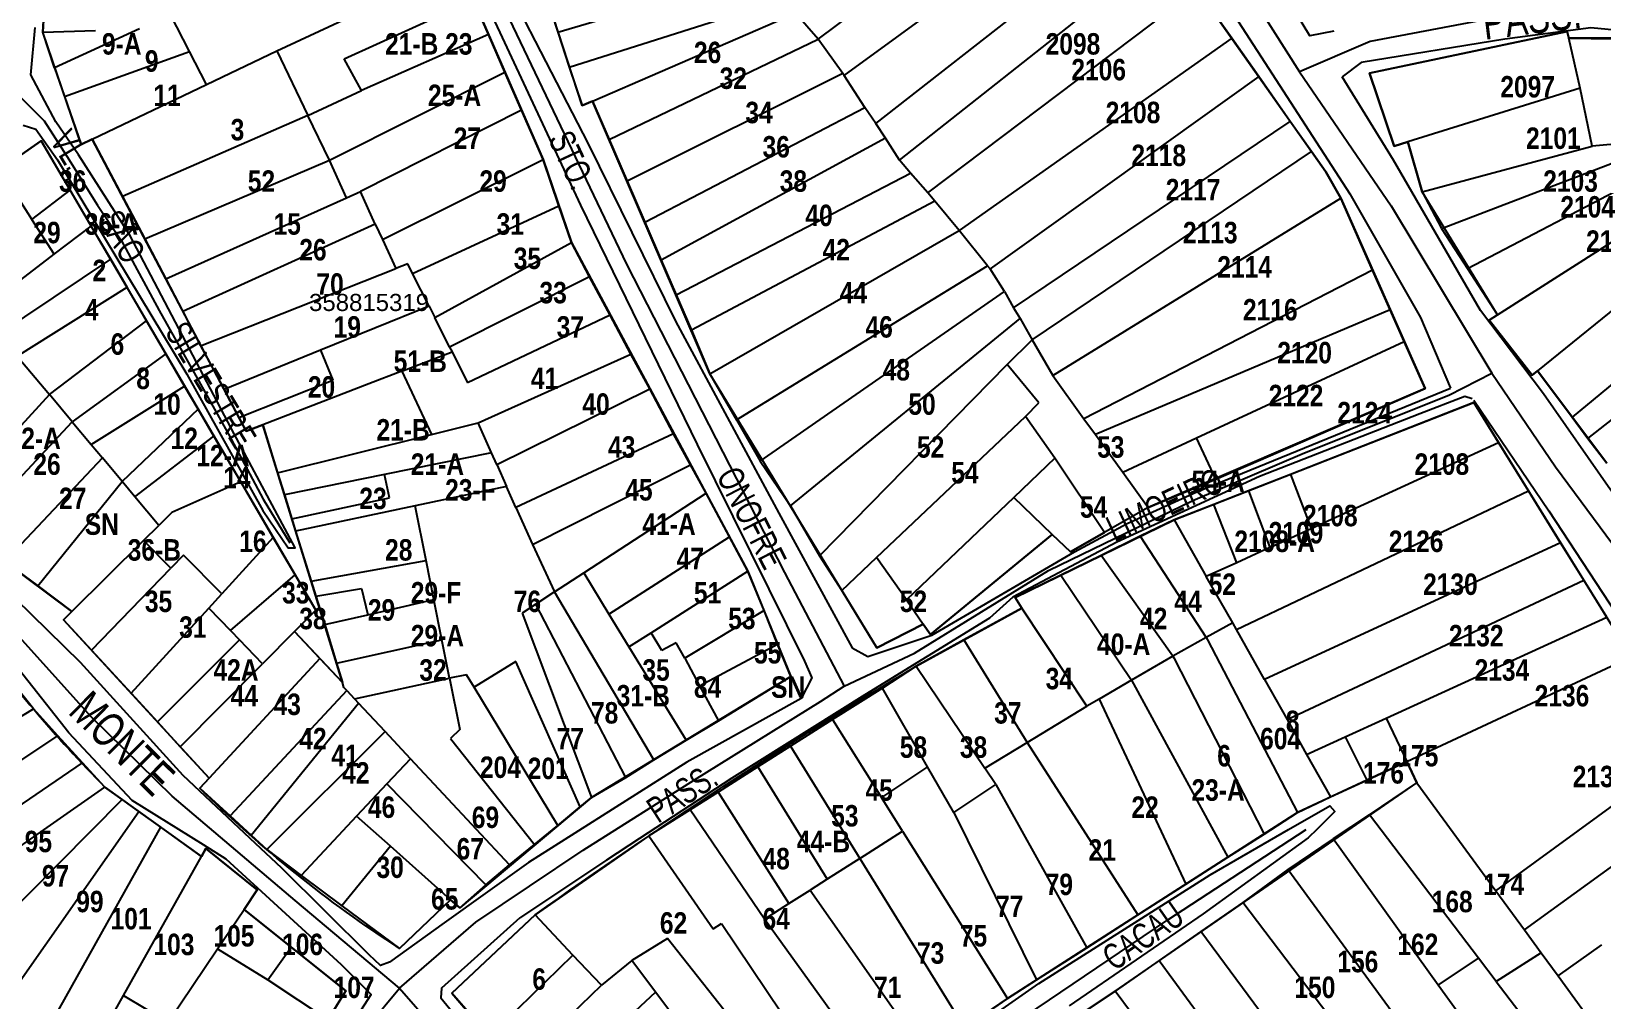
# Model space of a CAD drawing. Extents: x 199665 to 201826, y 4836581 to 4838476.
# Drawn here: x 201207.2 to 201390.2, y 4836936.8 to 4837049.7 of the extents above; entities that cross this region are included whole.
import ezdxf
from ezdxf.enums import TextEntityAlignment as Align

# ---------------------------------------------------------------- set-up
doc = ezdxf.new("R2010")
doc.units = 0
doc.header["$LTSCALE"] = 1.5
doc.header["$MEASUREMENT"] = 0
for name, color, linetype in [('CD-MALHA-LOTES', 40, 'CONTINUOUS'), ('CD_TXT_QUADRA', 7, 'CONTINUOUS'), ('RU-QUADRAS', 6, 'CONTINUOUS'), ('SV-EIXO-RUA-N-PAV', 6, 'CONTINUOUS'), ('SV-EIXO-RUA-PAV', 20, 'CONTINUOUS'), ('SV-RUA-NAO-PAV-S-GUIA-C-GUIA', 7, 'CONTINUOUS'), ('SV-RUA-PAVIM-S-GUIA-C-GUIA', 7, 'CONTINUOUS'), ('SV-TXT-RUA-N-PAV-S-GUIA-C-GUIA', 7, 'CONTINUOUS'), ('Th_NmrPort', 1, 'CONTINUOUS')]:
    doc.layers.add(name, color=color, linetype=linetype)
doc.styles.add('ARIAL', font='ARIAL.TTF')
doc.styles.add('MONOTXT', font='ARIAL.TTF', dxfattribs={"height": 0.2})
doc.styles.get("Standard").update_dxf_attribs({"font": 'swisscbo.ttf'})

msp = doc.modelspace()

# ---------------------------------------------------------------- linework, layer by layer
at = {"layer": 'CD-MALHA-LOTES', "linetype": 'Continuous'}
for p, q in [((201298.89, 4837048.76), (201330.56, 4837072.38)), ((201301.93, 4837044.52), (201333.81, 4837067.77)), ((201305.62, 4837038.9), (201336.89, 4837063.38)), ((201209.01, 4837057.99), (201208.54, 4837049.55)), ((201308.4, 4837034.64), (201339.7, 4837059.39)), ((201235.82, 4837047.4), (201257.02, 4837057.27)), ((201268.55, 4837049.56), (201292.18, 4837056.6)), ((201311.68, 4837030.82), (201343.1, 4837054.55)), ((201347.12, 4837048.85), (201343.1, 4837054.55)), ((201243.65, 4837046.44), (201258.72, 4837053.34)), ((201260.49, 4837049.28), (201258.72, 4837053.34)), ((201267.2, 4837053.76), (201268.55, 4837049.56)), ((201269.89, 4837045.48), (201294.8, 4837053.43)), ((201225.62, 4837047.32), (201223.39, 4837051.62)), ((201272.6, 4837041.53), (201296.25, 4837051.77)), ((201298.89, 4837048.76), (201296.25, 4837051.77)), ((201208.54, 4837049.55), (201214.67, 4837049.77)), ((201209.87, 4837045.41), (201208.54, 4837049.55)), ((201219.8, 4837049.96), (201209.87, 4837045.41)), ((201260.49, 4837049.28), (201245.66, 4837042.75)), ((201262.39, 4837044.91), (201260.49, 4837049.28)), ((201268.55, 4837049.56), (201269.89, 4837045.48)), ((201274.53, 4837037.05), (201298.89, 4837048.76)), ((201301.78, 4837044.73), (201298.89, 4837048.76)), ((201347.12, 4837048.85), (201315.33, 4837026.44)), ((201350.26, 4837044.39), (201347.12, 4837048.85)), ((201386.23, 4837049.63), (201363.16, 4837044.8)), ((201386.4, 4837048.87), (201386.23, 4837049.63)), ((201393.11, 4837048.9), (201386.4, 4837048.87)), ((201387.73, 4837043.04), (201386.4, 4837048.87)), ((201211.04, 4837042.08), (201225.62, 4837047.32)), ((201227.62, 4837043.47), (201225.62, 4837047.32)), ((201227.62, 4837043.47), (201235.82, 4837047.4)), ((201235.82, 4837047.4), (201239.4, 4837039.84)), ((201209.87, 4837045.41), (201211.04, 4837042.08)), ((201241.94, 4837034.62), (201262.39, 4837044.91)), ((201245.66, 4837042.75), (201243.65, 4837046.44)), ((201264.33, 4837040.47), (201262.39, 4837044.91)), ((201269.89, 4837045.48), (201271.39, 4837041.01)), ((201214.29, 4837037.08), (201227.62, 4837043.47)), ((201301.78, 4837044.73), (201276.63, 4837032.18)), ((201301.93, 4837044.52), (201301.78, 4837044.73)), ((201304.35, 4837040.78), (201301.93, 4837044.52)), ((201350.26, 4837044.39), (201318.95, 4837021.95)), ((201353.94, 4837039.14), (201350.26, 4837044.39)), ((201363.16, 4837044.8), (201366.05, 4837036.29)), ((201211.04, 4837042.08), (201213, 4837036.46)), ((201239.4, 4837039.84), (201245.66, 4837042.75)), ((201271.39, 4837041.01), (201272.6, 4837041.53)), ((201272.6, 4837041.53), (201274.53, 4837037.05)), ((201387.73, 4837043.04), (201367.63, 4837036.79)), ((201389.13, 4837036.26), (201387.73, 4837043.04)), ((201239.4, 4837039.84), (201217.8, 4837030.42)), ((201241.94, 4837034.62), (201239.4, 4837039.84)), ((201264.33, 4837040.47), (201245.54, 4837030.97)), ((201266.83, 4837034.73), (201264.33, 4837040.47)), ((201278.69, 4837027.41), (201304.35, 4837040.78)), ((201305.62, 4837038.9), (201304.35, 4837040.78)), ((201306.77, 4837037.2), (201305.62, 4837038.9)), ((201321.67, 4837017.43), (201353.94, 4837039.14)), ((201356.4, 4837035.66), (201353.94, 4837039.14)), ((201208.34, 4837036.89), (201203.53, 4837033.56)), ((201211.71, 4837031.14), (201208.34, 4837036.89)), ((201213, 4837036.46), (201214.29, 4837037.08)), ((201214.29, 4837037.08), (201217.8, 4837030.42)), ((201274.53, 4837037.05), (201276.63, 4837032.18)), ((201306.77, 4837037.2), (201280.62, 4837022.97)), ((201308.4, 4837034.64), (201306.77, 4837037.2)), ((201366.05, 4837036.29), (201367.63, 4837036.79)), ((201367.63, 4837036.79), (201369.32, 4837030.95)), ((201369.32, 4837030.95), (201389.13, 4837036.26)), ((201393, 4837036.64), (201389.13, 4837036.26)), ((201220.41, 4837025.46), (201241.94, 4837034.62)), ((201243.93, 4837030.25), (201241.94, 4837034.62)), ((201248.11, 4837025.37), (201266.83, 4837034.73)), ((201268.69, 4837029.3), (201266.83, 4837034.73)), ((201309.66, 4837033.13), (201308.4, 4837034.64)), ((201323.85, 4837013.68), (201356.4, 4837035.66)), ((201358.08, 4837033.29), (201356.4, 4837035.66)), ((201371.58, 4837026.67), (201394.1, 4837035.29)), ((201203.53, 4837033.56), (201207.25, 4837027.74)), ((201276.63, 4837032.18), (201278.69, 4837027.41)), ((201282.34, 4837018.93), (201309.66, 4837033.13)), ((201311.68, 4837030.82), (201309.66, 4837033.13)), ((201359.84, 4837030.21), (201358.08, 4837033.29)), ((201374.59, 4837022), (201395.87, 4837033.12)), ((201207.25, 4837027.74), (201211.71, 4837031.14)), ((201214.16, 4837026.95), (201211.71, 4837031.14)), ((201217.8, 4837030.42), (201220.41, 4837025.46)), ((201222.85, 4837020.82), (201243.93, 4837030.25)), ((201243.93, 4837030.25), (201245.54, 4837030.97)), ((201247.28, 4837027.17), (201245.54, 4837030.97)), ((201312.52, 4837029.84), (201311.68, 4837030.82)), ((201369.32, 4837030.95), (201371.58, 4837026.67)), ((201251.63, 4837021.43), (201268.69, 4837029.3)), ((201270.16, 4837025.03), (201268.69, 4837029.3)), ((201312.52, 4837029.84), (201284.15, 4837014.81)), ((201315.33, 4837026.44), (201312.52, 4837029.84)), ((201326.26, 4837009.53), (201359.84, 4837030.21)), ((201363.52, 4837021.82), (201359.84, 4837030.21)), ((201378.09, 4837016.6), (201398.63, 4837029.73)), ((201209.86, 4837023.67), (201207.25, 4837027.74)), ((201209.86, 4837023.67), (201214.16, 4837026.95)), ((201216.44, 4837023.08), (201214.16, 4837026.95)), ((201247.28, 4837027.17), (201224.83, 4837016.98)), ((201247.28, 4837027.17), (201248.11, 4837025.37)), ((201278.69, 4837027.41), (201280.62, 4837022.97)), ((201371.58, 4837026.67), (201374.59, 4837022)), ((201220.41, 4837025.46), (201222.85, 4837020.82)), ((201248.11, 4837025.37), (201249.66, 4837022)), ((201254.22, 4837016.29), (201270.16, 4837025.03)), ((201272.25, 4837021.04), (201270.16, 4837025.03)), ((201286.28, 4837009.74), (201315.33, 4837026.44)), ((201318.64, 4837022.33), (201315.33, 4837026.44)), ((201401.96, 4837025.65), (201382.75, 4837010.06)), ((201203.09, 4837014.14), (201216.44, 4837023.08)), ((201204.94, 4837019.92), (201209.86, 4837023.67)), ((201218.34, 4837019.82), (201216.44, 4837023.08)), ((201280.62, 4837022.97), (201282.34, 4837018.93)), ((201226.91, 4837013), (201249.66, 4837022)), ((201251.09, 4837022.57), (201249.66, 4837022)), ((201251.63, 4837021.43), (201251.09, 4837022.57)), ((201253.55, 4837017.61), (201251.63, 4837021.43)), ((201289.39, 4837004.36), (201318.64, 4837022.33)), ((201318.95, 4837021.95), (201318.64, 4837022.33)), ((201320.63, 4837019.32), (201318.95, 4837021.95)), ((201363.52, 4837021.82), (201329.89, 4837004.49)), ((201365.57, 4837017.18), (201363.52, 4837021.82)), ((201374.59, 4837022), (201378.09, 4837016.6)), ((201205.54, 4837011.8), (201218.34, 4837019.82)), ((201220.62, 4837015.9), (201218.34, 4837019.82)), ((201222.85, 4837020.82), (201224.83, 4837016.98)), ((201272.25, 4837021.04), (201255.95, 4837012.84)), ((201274.67, 4837016.55), (201272.25, 4837021.04)), ((201292.16, 4836999.56), (201320.63, 4837019.32)), ((201320.63, 4837019.32), (201321.67, 4837017.43)), ((201253.55, 4837017.61), (201240.89, 4837012.47)), ((201253.55, 4837017.61), (201254.22, 4837016.29)), ((201282.34, 4837018.93), (201284.15, 4837014.81)), ((201321.67, 4837017.43), (201322.44, 4837016.17)), ((201209.29, 4837007.31), (201220.62, 4837015.9)), ((201222.86, 4837012.06), (201220.62, 4837015.9)), ((201224.83, 4837016.98), (201226.91, 4837013)), ((201255.95, 4837012.84), (201254.22, 4837016.29)), ((201274.67, 4837016.55), (201258.04, 4837008.68)), ((201277.06, 4837012.01), (201274.67, 4837016.55)), ((201295.68, 4836994.32), (201322.44, 4837016.17)), ((201322.44, 4837016.17), (201323.85, 4837013.68)), ((201365.57, 4837017.18), (201331.22, 4837002.65)), ((201367.23, 4837013.48), (201365.57, 4837017.18)), ((201378.09, 4837016.6), (201377.12, 4837015.98)), ((201377.12, 4837015.98), (201382.13, 4837009.56)), ((201400.25, 4837015.84), (201386.79, 4837004.67)), ((201284.15, 4837014.81), (201286.28, 4837009.74)), ((201222.86, 4837012.06), (201211.95, 4837004.13)), ((201225.06, 4837008.29), (201222.86, 4837012.06)), ((201226.91, 4837013), (201229.65, 4837007.91)), ((201240.89, 4837012.47), (201229.65, 4837007.91)), ((201240.89, 4837012.47), (201242.35, 4837008.97)), ((201250.39, 4837010.05), (201256.23, 4837012.3)), ((201255.95, 4837012.84), (201256.23, 4837012.3)), ((201256.23, 4837012.3), (201258.04, 4837008.68)), ((201259.26, 4837004.02), (201277.06, 4837012.01)), ((201279.27, 4837007.98), (201277.06, 4837012.01)), ((201320.92, 4837010.82), (201323.85, 4837013.68)), ((201323.85, 4837013.68), (201326.26, 4837009.53)), ((201343.02, 4837002.28), (201367.23, 4837013.48)), ((201369.66, 4837008.02), (201367.23, 4837013.48)), ((201388.64, 4837002.19), (201402.62, 4837013.22)), ((201205.54, 4837011.8), (201209.29, 4837007.31)), ((201299.05, 4836988.49), (201320.92, 4837010.82)), ((201324.61, 4837006.35), (201320.92, 4837010.82)), ((201214.17, 4837001.48), (201225.06, 4837008.29)), ((201226.64, 4837005.59), (201225.06, 4837008.29)), ((201231.37, 4837004.63), (201242.35, 4837008.97)), ((201246.52, 4837008.56), (201234.16, 4837003.78)), ((201250.39, 4837010.05), (201246.52, 4837008.56)), ((201250.39, 4837010.05), (201253.82, 4837002.66)), ((201286.28, 4837009.74), (201289.39, 4837004.36)), ((201326.26, 4837009.53), (201329.89, 4837004.49)), ((201382.13, 4837009.56), (201382.75, 4837010.06)), ((201382.75, 4837010.06), (201386.79, 4837004.67)), ((201209.29, 4837007.31), (201196.93, 4836993.79)), ((201211.95, 4837004.13), (201209.29, 4837007.31)), ((201229.65, 4837007.91), (201231.37, 4837004.63)), ((201261.44, 4836999.14), (201279.27, 4837007.98)), ((201282.05, 4837002.72), (201279.27, 4837007.98)), ((201345.27, 4836997.46), (201369.66, 4837008.02)), ((201226.64, 4837005.59), (201217.78, 4836997.16)), ((201228.47, 4837002.46), (201226.64, 4837005.59)), ((201231.37, 4837004.63), (201232.21, 4837003.03)), ((201305.7, 4836988.3), (201323.07, 4837004.77)), ((201323.07, 4837004.77), (201324.61, 4837006.35)), ((201326.5, 4836999.9), (201323.07, 4837004.77)), ((201375.33, 4837006.39), (201353.95, 4836997.99)), ((201378.21, 4837001.72), (201375.33, 4837006.39)), ((201386.79, 4837004.67), (201388.64, 4837002.19)), ((201199.65, 4836990.93), (201211.95, 4837004.13)), ((201211.95, 4837004.13), (201214.17, 4837001.48)), ((201232.21, 4837003.03), (201234.16, 4837003.78)), ((201234.16, 4837003.78), (201235.89, 4836998.18)), ((201253.82, 4837002.66), (201259.26, 4837004.02)), ((201260.82, 4837000.52), (201259.26, 4837004.02)), ((201289.39, 4837004.36), (201292.16, 4836999.56)), ((201329.89, 4837004.49), (201331.22, 4837002.65)), ((201214.17, 4837001.48), (201215.47, 4836999.95)), ((201219.27, 4836995.38), (201228.47, 4837002.46)), ((201231.6, 4836997.12), (201228.47, 4837002.46)), ((201235.89, 4836998.18), (201253.82, 4837002.66)), ((201282.05, 4837002.72), (201263.66, 4836994.15)), ((201284.01, 4836999.13), (201282.05, 4837002.72)), ((201331.22, 4837002.65), (201334.4, 4836998.26)), ((201334.4, 4836998.26), (201343.02, 4837002.28)), ((201345.27, 4836997.46), (201343.02, 4837002.28)), ((201356.39, 4836991.69), (201378.21, 4837001.72)), ((201381.7, 4836996.08), (201378.21, 4837001.72)), ((201388.64, 4837002.19), (201390.84, 4836999.32)), ((201215.47, 4836999.95), (201204.09, 4836987.84)), ((201217.78, 4836997.16), (201215.47, 4836999.95)), ((201260.82, 4837000.52), (201248.36, 4836997.99)), ((201261.44, 4836999.14), (201260.82, 4837000.52)), ((201261.44, 4836999.14), (201262.57, 4836996.6)), ((201265.59, 4836989.84), (201284.01, 4836999.13)), ((201285.83, 4836995.8), (201284.01, 4836999.13)), ((201292.16, 4836999.56), (201295.68, 4836994.32)), ((201326.5, 4836999.9), (201321.7, 4836995.31)), ((201332.29, 4836991.21), (201326.5, 4836999.9)), ((201235.89, 4836998.18), (201236.68, 4836995.62)), ((201248.36, 4836997.99), (201236.68, 4836995.62)), ((201248.92, 4836995.28), (201248.36, 4836997.99)), ((201334.4, 4836998.26), (201337.38, 4836994.15)), ((201337.38, 4836994.15), (201345.27, 4836997.46)), ((201353.95, 4836997.99), (201349.05, 4836996.07)), ((201353.95, 4836997.99), (201356.39, 4836991.69)), ((201207.95, 4836985), (201217.78, 4836997.16)), ((201219.27, 4836995.38), (201217.78, 4836997.16)), ((201231.6, 4836997.12), (201223.57, 4836993.55)), ((201235.39, 4836990.63), (201231.6, 4836997.12)), ((201236.68, 4836995.62), (201237.55, 4836992.82)), ((201262.57, 4836996.6), (201251.92, 4836994.35)), ((201263.66, 4836994.15), (201262.57, 4836996.6)), ((201271.58, 4836986.51), (201285.83, 4836995.8)), ((201288.58, 4836990.72), (201285.83, 4836995.8)), ((201349.05, 4836996.07), (201345.02, 4836994.48)), ((201347.68, 4836979.9), (201381.7, 4836996.08)), ((201349.05, 4836996.07), (201351.54, 4836989.46)), ((201385.43, 4836990.04), (201381.7, 4836996.08)), ((201222.06, 4836992.05), (201219.27, 4836995.38)), ((201237.55, 4836992.82), (201248.92, 4836995.28)), ((201251.92, 4836994.35), (201237.99, 4836991.4)), ((201253.2, 4836987.97), (201251.92, 4836994.35)), ((201263.66, 4836994.15), (201265.59, 4836989.84)), ((201295.68, 4836994.32), (201299.05, 4836988.49)), ((201321.7, 4836995.31), (201309.21, 4836983.36)), ((201326.2, 4836991.01), (201321.7, 4836995.31)), ((201345.02, 4836994.48), (201340.39, 4836992.7)), ((201347.7, 4836987.69), (201345.02, 4836994.48)), ((201220.28, 4836990.29), (201222.06, 4836992.05)), ((201223.57, 4836993.55), (201222.06, 4836992.05)), ((201237.55, 4836992.82), (201237.99, 4836991.4)), ((201340.39, 4836992.7), (201336.42, 4836990.8)), ((201340.39, 4836992.7), (201344.15, 4836986.09)), ((201211.92, 4836982.01), (201220.28, 4836990.29)), ((201223.46, 4836987.08), (201220.28, 4836990.29)), ((201235.39, 4836990.63), (201229.39, 4836984.06)), ((201237.93, 4836986.29), (201235.39, 4836990.63)), ((201237.99, 4836991.4), (201239.81, 4836985.54)), ((201274.51, 4836981.72), (201288.58, 4836990.72)), ((201290.72, 4836986.72), (201288.58, 4836990.72)), ((201311.98, 4836979.35), (201326.2, 4836991.01)), ((201326.2, 4836991.01), (201328.33, 4836988.97)), ((201328.33, 4836988.97), (201332.29, 4836991.21)), ((201336.42, 4836990.8), (201331.89, 4836988.54)), ((201336.42, 4836990.8), (201344.14, 4836978.98)), ((201385.43, 4836990.04), (201350.94, 4836974.1)), ((201351.54, 4836989.46), (201356.39, 4836991.69)), ((201388.14, 4836985.66), (201385.43, 4836990.04)), ((201224.94, 4836988.6), (201223.46, 4836987.08)), ((201229.39, 4836984.06), (201224.94, 4836988.6)), ((201265.59, 4836989.84), (201268.16, 4836984.29)), ((201299.05, 4836988.49), (201301.67, 4836984.45)), ((201301.67, 4836984.45), (201305.7, 4836988.3)), ((201309.21, 4836983.36), (201305.7, 4836988.3)), ((201331.89, 4836988.54), (201327.18, 4836986.24)), ((201340.25, 4836976.81), (201331.89, 4836988.54)), ((201351.54, 4836989.46), (201347.7, 4836987.69)), ((201204.09, 4836987.84), (201207.95, 4836985)), ((201214.21, 4836977.5), (201223.46, 4836987.08)), ((201239.81, 4836985.54), (201253.2, 4836987.97)), ((201254.12, 4836983.4), (201253.2, 4836987.97)), ((201268.16, 4836984.29), (201271.58, 4836986.51)), ((201271.58, 4836986.51), (201274.51, 4836981.72)), ((201279.44, 4836979.54), (201290.72, 4836986.72)), ((201292.61, 4836982.15), (201290.72, 4836986.72)), ((201347.7, 4836987.69), (201344.15, 4836986.09)), ((201207.95, 4836985), (201211.92, 4836982.01)), ((201230.39, 4836979.81), (201237.93, 4836986.29)), ((201240.34, 4836982.16), (201237.93, 4836986.29)), ((201239.81, 4836985.54), (201240.34, 4836983.79)), ((201240.34, 4836983.79), (201245.67, 4836984.68)), ((201245.67, 4836984.68), (201246.4, 4836981.63)), ((201327.18, 4836986.24), (201321.85, 4836983.65)), ((201327.18, 4836986.24), (201335.41, 4836974.01)), ((201347.23, 4836980.7), (201344.15, 4836986.09)), ((201353.56, 4836969.41), (201388.14, 4836985.66)), ((201390.82, 4836981.34), (201388.14, 4836985.66)), ((201227.88, 4836982.41), (201229.39, 4836984.06)), ((201240.34, 4836983.79), (201241.38, 4836980.48)), ((201246.4, 4836981.63), (201254.12, 4836983.4)), ((201255.05, 4836978.73), (201254.12, 4836983.4)), ((201265.98, 4836982.87), (201264.4, 4836981.84)), ((201268.16, 4836984.29), (201265.98, 4836982.87)), ((201276.5, 4836962.67), (201265.98, 4836982.87)), ((201279.73, 4836964.71), (201268.16, 4836984.29)), ((201301.67, 4836984.45), (201305.76, 4836977.77)), ((201309.21, 4836983.36), (201311.13, 4836980.54)), ((201321.85, 4836983.65), (201322.64, 4836982.4)), ((201211.92, 4836982.01), (201210.95, 4836981.05)), ((201210.95, 4836981.05), (201214.21, 4836977.5)), ((201218.82, 4836972.48), (201227.88, 4836982.41)), ((201227.88, 4836982.41), (201230.39, 4836979.81)), ((201237.88, 4836979.68), (201240.34, 4836982.16)), ((201241.38, 4836980.48), (201246.4, 4836981.63)), ((201264.4, 4836981.84), (201272.48, 4836960.31)), ((201274.51, 4836981.72), (201276.85, 4836977.89)), ((201292.61, 4836982.15), (201283.36, 4836976.56)), ((201294.15, 4836978.19), (201292.61, 4836982.15)), ((201322.64, 4836982.4), (201315.88, 4836978.71)), ((201330.22, 4836970.96), (201322.64, 4836982.4)), ((201365.13, 4836969.58), (201390.82, 4836981.34)), ((201230.39, 4836979.81), (201231.44, 4836978.72)), ((201237.88, 4836979.68), (201234.14, 4836975.92)), ((201240.82, 4836976.55), (201237.88, 4836979.68)), ((201241.38, 4836980.48), (201242.74, 4836976.01)), ((201276.85, 4836977.89), (201279.44, 4836979.54)), ((201280.68, 4836977.47), (201279.44, 4836979.54)), ((201305.76, 4836977.77), (201311.13, 4836980.54)), ((201311.13, 4836980.54), (201311.98, 4836979.35)), ((201347.23, 4836980.7), (201344.14, 4836978.98)), ((201347.68, 4836979.9), (201347.23, 4836980.7)), ((201350.94, 4836974.1), (201347.68, 4836979.9)), ((201214.21, 4836977.5), (201218.82, 4836972.48)), ((201231.44, 4836978.72), (201221.88, 4836969.15)), ((201234.14, 4836975.92), (201231.44, 4836978.72)), ((201242.74, 4836976.01), (201255.05, 4836978.73)), ((201255.95, 4836974.23), (201255.05, 4836978.73)), ((201276.85, 4836977.89), (201283.51, 4836967.02)), ((201282.37, 4836978.38), (201280.68, 4836977.47)), ((201283.36, 4836976.56), (201282.37, 4836978.38)), ((201285.09, 4836973.36), (201294.15, 4836978.19)), ((201295.72, 4836974.43), (201294.15, 4836978.19)), ((201315.88, 4836978.71), (201310.34, 4836975.65)), ((201315.88, 4836978.71), (201323.28, 4836966.74)), ((201344.14, 4836978.98), (201340.25, 4836976.81)), ((201344.14, 4836978.98), (201344.3, 4836978.71)), ((201344.3, 4836978.71), (201354.77, 4836958.56)), ((201224.54, 4836966.25), (201234.14, 4836975.92)), ((201240.82, 4836976.55), (201227.9, 4836962.59)), ((201243.44, 4836973.75), (201240.82, 4836976.55)), ((201242.74, 4836976.01), (201243.44, 4836973.75)), ((201263.67, 4836976.2), (201258.81, 4836973.2)), ((201271.17, 4836959.23), (201263.67, 4836976.2)), ((201283.36, 4836976.56), (201285.09, 4836973.36)), ((201310.34, 4836975.65), (201306.39, 4836973.08)), ((201310.34, 4836975.65), (201318.35, 4836963.75)), ((201340.25, 4836976.81), (201335.41, 4836974.01)), ((201340.25, 4836976.81), (201340.36, 4836976.63)), ((201340.36, 4836976.63), (201350.89, 4836956.07)), ((201367.52, 4836964.52), (201393.66, 4836976.74)), ((201207.43, 4836970.65), (201204.82, 4836973.94)), ((201243.62, 4836973.16), (201243.44, 4836973.75)), ((201244.85, 4836971.84), (201255.95, 4836974.23)), ((201257.93, 4836974.65), (201255.95, 4836974.23)), ((201255.95, 4836974.23), (201257.15, 4836968.25)), ((201258.81, 4836973.2), (201257.93, 4836974.65)), ((201287.29, 4836969.28), (201295.72, 4836974.43)), ((201335.41, 4836974.01), (201331.67, 4836971.8)), ((201335.41, 4836974.01), (201346.66, 4836953.36)), ((201350.94, 4836974.1), (201353.56, 4836969.41)), ((201218.82, 4836972.48), (201221.88, 4836969.15)), ((201243.97, 4836972.79), (201230.36, 4836958.18)), ((201243.97, 4836972.79), (201243.62, 4836973.16)), ((201243.97, 4836972.79), (201244.85, 4836971.84)), ((201244.85, 4836971.84), (201245.33, 4836971.33)), ((201268.56, 4836957.08), (201258.81, 4836973.2)), ((201285.09, 4836973.36), (201287.29, 4836969.28)), ((201306.39, 4836973.08), (201300.57, 4836969.42)), ((201311.64, 4836963.92), (201306.39, 4836973.08)), ((201331.67, 4836971.8), (201330.22, 4836970.96)), ((201331.67, 4836971.8), (201341.75, 4836950.21)), ((201183.73, 4836956.35), (201207.43, 4836970.65)), ((201210.26, 4836967.53), (201207.43, 4836970.65)), ((201232.81, 4836955.93), (201245.33, 4836971.33)), ((201248.42, 4836968.02), (201245.33, 4836971.33)), ((201323.28, 4836966.74), (201330.22, 4836970.96)), ((201221.88, 4836969.15), (201224.54, 4836966.25)), ((201248.42, 4836968.02), (201234.63, 4836954.26)), ((201251.38, 4836964.85), (201248.42, 4836968.02)), ((201257.15, 4836968.25), (201256.05, 4836967.2)), ((201283.51, 4836967.02), (201287.29, 4836969.28)), ((201300.57, 4836969.42), (201295.68, 4836966.32)), ((201300.57, 4836969.42), (201306.28, 4836960.33)), ((201353.56, 4836969.41), (201355.84, 4836965.35)), ((201360.35, 4836967.39), (201365.13, 4836969.58)), ((201365.13, 4836969.58), (201367.52, 4836964.52)), ((201188.04, 4836952.72), (201210.26, 4836967.53)), ((201213.15, 4836964.38), (201210.26, 4836967.53)), ((201224.54, 4836966.25), (201227.9, 4836962.59)), ((201256.05, 4836967.2), (201265.85, 4836954.85)), ((201279.73, 4836964.71), (201283.51, 4836967.02)), ((201295.68, 4836966.32), (201291.89, 4836963.89)), ((201295.68, 4836966.32), (201303.76, 4836953.22)), ((201318.35, 4836963.75), (201323.28, 4836966.74)), ((201323.28, 4836966.74), (201336.17, 4836946.63)), ((201355.84, 4836965.35), (201360.35, 4836967.39)), ((201360.35, 4836967.39), (201362.85, 4836962.34)), ((201191.65, 4836949.69), (201213.15, 4836964.38)), ((201215.75, 4836961.55), (201213.15, 4836964.38)), ((201251.38, 4836964.85), (201248.63, 4836961.91)), ((201262.94, 4836952.46), (201251.38, 4836964.85)), ((201276.5, 4836962.67), (201279.73, 4836964.71)), ((201355.84, 4836965.35), (201358.62, 4836960.39)), ((201362.85, 4836962.34), (201367.52, 4836964.52)), ((201367.52, 4836964.52), (201368.69, 4836962.03)), ((201377.91, 4836949.43), (201400.38, 4836965.87)), ((201227.9, 4836962.59), (201226.82, 4836961.42)), ((201272.48, 4836960.31), (201276.5, 4836962.67)), ((201291.89, 4836963.89), (201287.26, 4836960.96)), ((201291.89, 4836963.89), (201299.96, 4836950.8)), ((201311.64, 4836963.92), (201306.28, 4836960.33)), ((201314.7, 4836958.58), (201311.64, 4836963.92)), ((201319.62, 4836961.85), (201318.35, 4836963.75)), ((201194.9, 4836946.96), (201215.75, 4836961.55)), ((201217.76, 4836960.1), (201215.75, 4836961.55)), ((201226.82, 4836961.42), (201230.36, 4836958.18)), ((201248.63, 4836961.91), (201245.1, 4836958.14)), ((201260.16, 4836950.13), (201248.63, 4836961.91)), ((201287.26, 4836960.96), (201284, 4836958.9)), ((201287.26, 4836960.96), (201295.48, 4836947.95)), ((201314.7, 4836958.58), (201319.62, 4836961.85)), ((201319.62, 4836961.85), (201330.22, 4836942.81)), ((201358.62, 4836960.39), (201362.85, 4836962.34)), ((201363.17, 4836958.32), (201368.69, 4836962.03)), ((201368.69, 4836962.03), (201377.91, 4836949.43)), ((201217.76, 4836960.1), (201200.3, 4836942.43)), ((201219.71, 4836958.69), (201217.76, 4836960.1)), ((201268.56, 4836957.08), (201271.17, 4836959.23)), ((201271.17, 4836959.23), (201272.48, 4836960.31)), ((201284, 4836958.9), (201279.18, 4836955.85)), ((201292.64, 4836946.14), (201284, 4836958.9)), ((201308.75, 4836956.39), (201306.28, 4836960.33)), ((201354.77, 4836958.56), (201358.62, 4836960.39)), ((201205.34, 4836938.19), (201219.71, 4836958.69)), ((201222.27, 4836956.85), (201219.71, 4836958.69)), ((201230.36, 4836958.18), (201232.81, 4836955.93)), ((201245.1, 4836958.14), (201238.63, 4836951.22)), ((201249.05, 4836954.64), (201245.1, 4836958.14)), ((201265.85, 4836954.85), (201268.56, 4836957.08)), ((201314.7, 4836958.58), (201324.36, 4836939.05)), ((201350.89, 4836956.07), (201354.77, 4836958.56)), ((201363.17, 4836958.32), (201358.93, 4836955.49)), ((201375.86, 4836941.6), (201363.17, 4836958.32)), ((201381.22, 4836944.91), (201398.6, 4836957.48)), ((201209.76, 4836934.48), (201222.27, 4836956.85)), ((201227.01, 4836953.44), (201222.27, 4836956.85)), ((201232.81, 4836955.93), (201234.63, 4836954.26)), ((201279.18, 4836955.85), (201265.91, 4836946.65)), ((201279.18, 4836955.85), (201286.68, 4836945.03)), ((201303.76, 4836953.22), (201308.75, 4836956.39)), ((201308.75, 4836956.39), (201320.99, 4836936.88)), ((201346.66, 4836953.36), (201350.89, 4836956.07)), ((201358.93, 4836955.49), (201353.66, 4836951.93)), ((201371.18, 4836938.44), (201358.93, 4836955.49)), ((201217.93, 4836937.23), (201227.01, 4836953.44)), ((201227.54, 4836954.38), (201227.01, 4836953.44)), ((201233.51, 4836949.56), (201227.54, 4836954.38)), ((201234.63, 4836954.26), (201238.63, 4836951.22)), ((201249.05, 4836954.64), (201243.37, 4836947.71)), ((201256.06, 4836948.4), (201249.05, 4836954.64)), ((201262.94, 4836952.46), (201265.85, 4836954.85)), ((201260.16, 4836950.13), (201262.94, 4836952.46)), ((201303.76, 4836953.22), (201299.96, 4836950.8)), ((201303.76, 4836953.22), (201315.96, 4836933.48)), ((201341.75, 4836950.21), (201346.66, 4836953.36)), ((201353.66, 4836951.93), (201348.42, 4836948.09)), ((201366.14, 4836934.86), (201353.66, 4836951.93)), ((201238.63, 4836951.22), (201243.37, 4836947.71)), ((201257.12, 4836947.45), (201260.16, 4836950.13)), ((201299.96, 4836950.8), (201297.98, 4836949.54)), ((201336.17, 4836946.63), (201341.75, 4836950.21)), ((201231.98, 4836947.28), (201233.51, 4836949.56)), ((201250.1, 4836942.74), (201256.06, 4836948.4)), ((201256.06, 4836948.4), (201257.12, 4836947.45)), ((201292.64, 4836946.14), (201295.48, 4836947.95)), ((201295.48, 4836947.95), (201297.98, 4836949.54)), ((201297.98, 4836949.54), (201311.4, 4836930.37)), ((201348.42, 4836948.09), (201343.5, 4836944.69)), ((201361.14, 4836931.31), (201348.42, 4836948.09)), ((201377.91, 4836949.43), (201381.22, 4836944.91)), ((201228.89, 4836942.68), (201231.98, 4836947.28)), ((201237.47, 4836942.89), (201231.98, 4836947.28)), ((201243.37, 4836947.71), (201250.1, 4836942.74)), ((201265.91, 4836946.65), (201256.22, 4836937.5)), ((201270.32, 4836941.96), (201265.91, 4836946.65)), ((201300.47, 4836935.29), (201292.64, 4836946.14)), ((201330.22, 4836942.81), (201336.17, 4836946.63)), ((201286.68, 4836945.03), (201287.62, 4836945.63)), ((201287.62, 4836945.63), (201296.38, 4836932.61)), ((201343.5, 4836944.69), (201338.65, 4836941.32)), ((201356.11, 4836927.73), (201343.5, 4836944.69)), ((201381.22, 4836944.91), (201383.19, 4836942.21)), ((201223.15, 4836934.13), (201228.89, 4836942.68)), ((201228.89, 4836942.68), (201234.74, 4836939.08)), ((201234.74, 4836939.08), (201237.47, 4836942.89)), ((201243.83, 4836937.8), (201237.47, 4836942.89)), ((201281.34, 4836943.88), (201277.19, 4836941.34)), ((201298.89, 4836921.66), (201281.34, 4836943.88)), ((201324.36, 4836939.05), (201330.22, 4836942.81)), ((201385.15, 4836939.53), (201390.27, 4836943.16)), ((201260.57, 4836932.45), (201270.32, 4836941.96)), ((201273.64, 4836938.44), (201270.32, 4836941.96)), ((201277.19, 4836941.34), (201273.64, 4836938.44)), ((201279.96, 4836937.64), (201277.19, 4836941.34)), ((201338.65, 4836941.32), (201333.52, 4836937.76)), ((201338.65, 4836941.32), (201351.19, 4836924.23)), ((201371.18, 4836938.44), (201375.86, 4836941.6)), ((201377.95, 4836938.88), (201375.86, 4836941.6)), ((201383.19, 4836942.21), (201377.95, 4836938.88)), ((201383.19, 4836942.21), (201385.15, 4836939.53)), ((201234.74, 4836939.08), (201241.8, 4836934.4)), ((201320.99, 4836936.88), (201324.36, 4836939.05)), ((201377.95, 4836938.88), (201389.01, 4836924.35)), ((201385.15, 4836939.53), (201393.82, 4836927.67)), ((201215.41, 4836932.75), (201217.93, 4836937.23)), ((201217.93, 4836937.23), (201223.15, 4836934.13)), ((201241.8, 4836934.4), (201243.83, 4836937.8)), ((201256.22, 4836937.5), (201260.57, 4836932.45)), ((201263.73, 4836928.86), (201273.64, 4836938.44)), ((201279.96, 4836937.64), (201266.81, 4836925.37)), ((201283.91, 4836932.36), (201279.96, 4836937.64)), ((201333.52, 4836937.76), (201328.07, 4836934.13)), ((201346.24, 4836920.73), (201333.52, 4836937.76)), ((201373.3, 4836935.49), (201371.18, 4836938.44)), ((201315.96, 4836933.48), (201320.99, 4836936.88))]:
    msp.add_line(p, q, dxfattribs=at)
at = {"layer": 'RU-QUADRAS', "color": 6, "linetype": 'Continuous'}
for points in [[(201317.09, 4837091.47), (201358.08, 4837033.29), (201359.84, 4837030.21), (201369.66, 4837008.02), (201337.38, 4836994.15), (201328.33, 4836988.97), (201326.2, 4836991.01), (201311.98, 4836979.35), (201311.13, 4836980.54), (201305.76, 4836977.77), (201286.28, 4837009.74), (201272.6, 4837041.53), (201271.39, 4837041.01), (201264.19, 4837063.13)], [(201203.53, 4837033.56), (201208.34, 4837036.89), (201240.34, 4836982.16), (201237.88, 4836979.68), (201243.44, 4836973.75), (201234.16, 4837003.78), (201232.21, 4837003.03), (201214.29, 4837037.08), (201213, 4837036.46), (201208.54, 4837049.55), (201209.34, 4837063.76)], [(201390.84, 4836999.32), (201382.75, 4837010.06), (201382.13, 4837009.56), (201377.12, 4837015.98), (201378.09, 4837016.6), (201369.32, 4837030.95), (201367.63, 4837036.79), (201366.05, 4837036.29), (201363.16, 4837044.8), (201386.23, 4837049.63), (201386.4, 4837048.87), (201412.23, 4837048.48)]]:
    msp.add_lwpolyline(points, dxfattribs=at)
for points in [[(201257.02, 4837057.27), (201266.83, 4837034.73), (201270.16, 4837025.03), (201290.72, 4836986.72), (201295.72, 4836974.43), (201272.48, 4836960.31), (201257.12, 4836947.45), (201256.06, 4836948.4), (201250.1, 4836942.74, -0.051007), (201226.82, 4836961.42), (201227.9, 4836962.59), (201210.95, 4836981.05), (201211.92, 4836982.01), (201204.09, 4836987.84)], [(201199.88, 4836980.13, 0.034064), (201215.75, 4836961.55), (201227.01, 4836953.44), (201227.54, 4836954.38), (201233.51, 4836949.56), (201231.98, 4836947.28), (201243.83, 4836937.8, 0.016677), (201195.1, 4836852.95)]]:
    msp.add_lwpolyline(points, format="xyb", dxfattribs=at)
msp.add_lwpolyline([(201256.22, 4836937.5), (201265.91, 4836946.65, -0.020076), (201310.34, 4836975.65), (201322.64, 4836982.4), (201321.85, 4836983.65), (201340.39, 4836992.7), (201375.33, 4837006.39), (201403.42, 4836960.96), (201398.6, 4836957.48), (201410.35, 4836939.12), (201320.21, 4836876.78), (201298.54, 4836896.45), (201296.47, 4836895.02), (201285.26, 4836904.8), (201303.58, 4836917.87), (201333.52, 4836937.76), (201368.69, 4836962.03), (201367.52, 4836964.52), (201354.77, 4836958.56), (201320.99, 4836936.88), (201298.87, 4836921.64), (201282.41, 4836907.5)], format="xyb", close=True, dxfattribs=at)
at = {"layer": 'SV-EIXO-RUA-N-PAV'}
for points in [[(201508.41, 4837161.67), (201487, 4837134.79), (201464.97, 4837108.53), (201440.51, 4837079.55), (201425.12, 4837060.53), (201418.18, 4837052.98), (201413.04, 4837049.66), (201403.38, 4837049.97), (201391.91, 4837051.78), (201377.42, 4837051.17), (201363.23, 4837048.46), (201355.01, 4837044.93)], [(201231.58, 4837110.91), (201237.84, 4837103.1), (201248.42, 4837079.76), (201261.17, 4837054.75), (201276.56, 4837022.51), (201294.97, 4836986.55), (201301.94, 4836973.32)], [(201205.72, 4837042.16), (201208.69, 4837039.22), (201211.32, 4837035.11), (201214.89, 4837029.39), (201217.69, 4837025.25), (201222.09, 4837017.12), (201226.37, 4837009.51), (201230.16, 4837002.7), (201234.2, 4836995.1), (201237.33, 4836990.04)], [(201250.1, 4836938.08), (201237.94, 4836948.3), (201223.61, 4836960.49), (201214.2, 4836969.69), (201204.36, 4836980.6), (201194.95, 4836991.08), (201189.52, 4836996.83), (201184.78, 4837002.06), (201173.56, 4837013.75), (201159.2, 4837027.26)], [(201159.2, 4836780.28), (201165.55, 4836793.03), (201177.82, 4836815.4), (201188.89, 4836835.61), (201199.71, 4836855.57), (201213.06, 4836879.03), (201226.77, 4836902.84), (201237.84, 4836921.12), (201246.5, 4836933.75), (201250.1, 4836938.08), (201259, 4836945.78), (201271.51, 4836954.2), (201284.5, 4836962.38), (201299.18, 4836971.52), (201301.94, 4836973.32), (201310.12, 4836977.17), (201325.76, 4836986.79), (201342.59, 4836994.97), (201355.58, 4837000.5), (201372.42, 4837007.24), (201377.44, 4837009.8)], [(201281.56, 4836903.58), (201295.24, 4836915.21), (201316.28, 4836930.26), (201339.54, 4836946), (201355.79, 4836956.6)], [(201250.1, 4836938.08), (201258.11, 4836928.92), (201269.39, 4836916.17), (201281.56, 4836903.58), (201283.11, 4836902.24), (201290.97, 4836895.45), (201302.6, 4836884.51), (201319.02, 4836870.48), (201330.48, 4836860.39), (201347.41, 4836843.8), (201358.14, 4836834.4), (201382.41, 4836812.83), (201396.5, 4836799.26), (201400.01, 4836796.04), (201416.37, 4836781.82), (201434.67, 4836764.05), (201453.15, 4836746.76), (201460.25, 4836737.26), (201463.77, 4836728.34)]]:
    msp.add_lwpolyline(points, dxfattribs=at)
at = {"layer": 'SV-EIXO-RUA-PAV'}
msp.add_lwpolyline([(201166.02, 4837286.87), (201178.46, 4837273.32), (201188.75, 4837262.31), (201209.43, 4837238.75), (201220.49, 4837225.48), (201234.59, 4837208.06), (201247.86, 4837193.69), (201257.54, 4837183.32), (201276.62, 4837157.88), (201284.54, 4837147.82), (201286.85, 4837144.88), (201299.02, 4837127.19), (201311.87, 4837109.91), (201325.42, 4837089.17), (201330.01, 4837082.19), (201342.57, 4837064.56), (201355.01, 4837044.93), (201365.7, 4837029.33), (201377.44, 4837009.8), (201384.87, 4836998.89), (201398.14, 4836980.92), (201402.66, 4836971.88), (201405.18, 4836965.75), (201407.12, 4836955.22)], dxfattribs=at)
at = {"layer": 'SV-RUA-NAO-PAV-S-GUIA-C-GUIA'}
for points in [[(201274.2, 4837151.4), (201258.35, 4837135.65), (201240.98, 4837118.32), (201236.3, 4837112.9), (201235.8, 4837109.76), (201242.62, 4837095.52), (201252.06, 4837075.55), (201258.54, 4837062.86), (201272.1, 4837036.53), (201282.27, 4837015.85), (201294.32, 4836993.49), (201302.87, 4836977.78), (201304.71, 4836976.75), (201312.16, 4836979.26), (201328.79, 4836988.96), (201334.93, 4836992.29), (201343.06, 4836995.97), (201372.62, 4837008.05)], [(201256.53, 4837060.89), (201271.19, 4837029.4), (201284.8, 4837001.48), (201297.3, 4836976.21), (201298.17, 4836974.3), (201296.93, 4836971.87), (201283.61, 4836964.43), (201269.36, 4836955.43), (201265.13, 4836952.76), (201255.32, 4836945.71), (201248.95, 4836941.11), (201247.89, 4836940.73), (201246.56, 4836942), (201236.37, 4836952.09), (201233.31, 4836954.97), (201224.89, 4836962.9), (201212.9, 4836976.07), (201201.52, 4836987.18)], [(201210.04, 4837039.1), (201207.12, 4837044.59), (201207.65, 4837050.09)], [(201399.1, 4837049.08), (201388.96, 4837050.08), (201378.94, 4837048.73), (201362.2, 4837046.03), (201359.97, 4837044.37)], [(201206.25, 4837038.72), (201207.72, 4837038.24), (201210.22, 4837034.66), (201225.32, 4837009.7), (201234.17, 4836993.79), (201237.11, 4836989.45), (201237.96, 4836989.43), (201230.52, 4837003.33), (201218.68, 4837025.89), (201212.68, 4837035.27), (201210.04, 4837039.1)], [(201375.13, 4837006.83), (201374.29, 4837007.09), (201369.05, 4837005.07), (201350.34, 4836997.76), (201333.72, 4836990.11), (201321.6, 4836983.67), (201318.88, 4836981.24), (201304.34, 4836972.31), (201288.84, 4836962.6), (201278.06, 4836955.54), (201274.24, 4836953.03), (201264.13, 4836946.28), (201255, 4836938.08), (201254.93, 4836936.98), (201261.65, 4836928.78)], [(201159.19, 4836782.63), (201161.17, 4836787.06), (201162.96, 4836790.18), (201171.4, 4836805.77), (201175.3, 4836814.25), (201194.74, 4836849.55), (201209.97, 4836878), (201224.93, 4836903.47), (201246.79, 4836937.35), (201243.34, 4836940.8), (201229.89, 4836953.14), (201227.24, 4836954.8), (201218.94, 4836959.99), (201211.57, 4836967.85), (201202.55, 4836979.27), (201189.48, 4836994.83), (201177.47, 4836983.81), (201170.57, 4836977.84), (201164.6, 4836972.99), (201162.95, 4836974.9)], [(201300.39, 4836921.66), (201324.61, 4836938.64), (201344.61, 4836951.33), (201353.73, 4836956.59), (201358.54, 4836959.37), (201359.13, 4836958.71), (201357.06, 4836956.64), (201356.03, 4836955.61), (201343.79, 4836946.75), (201328.17, 4836936.04)]]:
    msp.add_lwpolyline(points, dxfattribs=at)
at = {"layer": 'SV-RUA-PAVIM-S-GUIA-C-GUIA'}
for points in [[(201274.2, 4837151.4), (201275.87, 4837152.52), (201277.57, 4837152.45), (201293.81, 4837129.88), (201312.7, 4837103.67), (201328.65, 4837077.95), (201346.6, 4837052.76), (201360.86, 4837030.72), (201369.13, 4837016.31), (201372.62, 4837008.05)], [(201359.01, 4837049.68), (201356.2, 4837049.12), (201351.91, 4837056.28), (201345.26, 4837066.07), (201339, 4837074.7), (201334.3, 4837081.42)], [(201409.78, 4836974.74), (201408.42, 4836974.16), (201402.54, 4836981.74), (201391.27, 4836996.2), (201383.44, 4837007.4), (201376.11, 4837017.1), (201365.97, 4837034.64), (201359.97, 4837044.37)], [(201375.33, 4837006.67), (201384.08, 4836993.75), (201392.67, 4836980.64), (201397.86, 4836973.27), (201403.65, 4836960.94), (201403.21, 4836957.29), (201404.02, 4836954.99), (201407.52, 4836945.8), (201411.01, 4836938.75)]]:
    msp.add_lwpolyline(points, dxfattribs=at)

# ---------------------------------------------------------------- texts
at = {"layer": 'CD_TXT_QUADRA', "color": 7, "linetype": 'Continuous', "style": 'MONOTXT'}
msp.add_text('358815319', height=2, dxfattribs=at).set_placement((201239.56, 4837017.05))
at = {"layer": 'SV-TXT-RUA-N-PAV-S-GUIA-C-GUIA', "style": 'ARIAL', "width": 0.7}
for s, height, rotation, p in [('PASS.', 4, 7, (201376.6, 4837048.67)), ('VL.        SÃO           SILVESTRE', 3, 301, (201209.26, 4837036.96)), ('STO.', 3, 295, (201267.39, 4837037.12)), ('ONOFRE', 3, 297, (201286.98, 4836997.85)), ('LIMOEIRO', 3, 25, (201333.44, 4836990.11)), ('MONTE', 4, 315.3705, (201211.35, 4836970.19)), ('PASS.', 3, 33, (201280.24, 4836957.25)), ('PASS.                                 CACAU', 3, 35, (201304.32, 4836919.63))]:
    msp.add_text(s, height=height, rotation=rotation, dxfattribs=at).set_placement(p)
at = {"layer": 'Th_NmrPort', "color": 1}
for s, p in [('9-A', (201215.42, 4837048.2)), ('21-B', (201248.42, 4837048.2)), ('23', (201255.42, 4837048.2)), ('2098', (201325.42, 4837048.2)), ('9', (201220.42, 4837046.2)), ('26', (201284.42, 4837047.2)), ('32', (201287.42, 4837044.2)), ('2106', (201328.42, 4837045.2)), ('11', (201221.42, 4837042.2)), ('25-A', (201253.42, 4837042.2)), ('2097', (201378.42, 4837043.2)), ('34', (201290.42, 4837040.2)), ('2108', (201332.42, 4837040.2)), ('3', (201230.42, 4837038.2)), ('27', (201256.42, 4837037.2)), ('2101', (201381.42, 4837037.2)), ('36', (201292.42, 4837036.2)), ('2118', (201335.42, 4837035.2)), ('36', (201210.42, 4837032.2)), ('52', (201232.42, 4837032.2)), ('29', (201259.42, 4837032.2)), ('38', (201294.42, 4837032.2)), ('2117', (201339.42, 4837031.2)), ('2103', (201383.42, 4837032.2)), ('2104', (201385.42, 4837029.2)), ('36-A', (201213.42, 4837027.2)), ('15', (201235.42, 4837027.2)), ('31', (201261.42, 4837027.2)), ('40', (201297.42, 4837028.2)), ('29', (201207.42, 4837026.2)), ('2113', (201341.42, 4837026.2)), ('26', (201238.42, 4837024.2)), ('42', (201299.42, 4837024.2)), ('2105', (201388.42, 4837025.2)), ('2', (201214.32, 4837021.78)), ('35', (201263.42, 4837023.2)), ('2114', (201345.42, 4837022.2)), ('70', (201240.42, 4837020.2)), ('33', (201266.42, 4837019.2)), ('44', (201301.42, 4837019.2)), ('4', (201213.42, 4837017.2)), ('2116', (201348.42, 4837017.2)), ('19', (201242.42, 4837015.2)), ('37', (201268.42, 4837015.2)), ('46', (201304.42, 4837015.2)), ('6', (201216.42, 4837013.2)), ('51-B', (201249.42, 4837011.2)), ('2120', (201352.42, 4837012.2)), ('8', (201219.42, 4837009.2)), ('41', (201265.42, 4837009.2)), ('48', (201306.42, 4837010.2)), ('20', (201239.42, 4837008.2)), ('2122', (201351.42, 4837007.2)), ('10', (201221.42, 4837006.2)), ('40', (201271.42, 4837006.2)), ('50', (201309.42, 4837006.2)), ('2124', (201359.42, 4837005.2)), ('52-A', (201204.42, 4837002.2)), ('12', (201223.42, 4837002.2)), ('21-B', (201247.42, 4837003.2)), ('12-A', (201226.42, 4837000.2)), ('43', (201274.42, 4837001.2)), ('52', (201310.42, 4837001.2)), ('53', (201331.42, 4837001.2)), ('26', (201207.42, 4836999.2)), ('21-A', (201251.42, 4836999.2)), ('54', (201314.42, 4836998.2)), ('2108', (201368.42, 4836999.2)), ('14', (201229.55, 4836997.61)), ('23-F', (201255.42, 4836996.2)), ('45', (201276.42, 4836996.2)), ('54-A', (201342.42, 4836997.2)), ('27', (201210.42, 4836995.2)), ('23', (201245.42, 4836995.2)), ('54', (201329.42, 4836994.2)), ('2108', (201355.42, 4836993.2)), ('SN', (201213.42, 4836992.2)), ('41-A', (201278.42, 4836992.2)), ('2109', (201351.42, 4836991.2)), ('36-B', (201218.42, 4836989.2)), ('16', (201231.42, 4836990.2)), ('28', (201248.42, 4836989.2)), ('2108-A', (201347.42, 4836990.2)), ('2126', (201365.42, 4836990.2)), ('47', (201282.42, 4836988.2)), ('52', (201344.42, 4836985.2)), ('2130', (201369.42, 4836985.2)), ('35', (201220.42, 4836983.2)), ('33', (201236.42, 4836984.2)), ('29-F', (201251.42, 4836984.2)), ('76', (201263.42, 4836983.2)), ('51', (201284.42, 4836984.2)), ('52', (201308.42, 4836983.2)), ('29', (201246.42, 4836982.2)), ('44', (201340.42, 4836983.2)), ('31', (201224.42, 4836980.2)), ('38', (201238.42, 4836981.2)), ('53', (201288.42, 4836981.2)), ('42', (201336.42, 4836981.2)), ('29-A', (201251.42, 4836979.2)), ('40-A', (201331.42, 4836978.2)), ('2132', (201372.42, 4836979.2)), ('55', (201291.42, 4836977.2)), ('42A', (201228.42, 4836975.2)), ('32', (201252.42, 4836975.2)), ('35', (201278.42, 4836975.2)), ('34', (201325.42, 4836974.2)), ('2134', (201375.42, 4836975.2)), ('84', (201284.42, 4836973.2)), ('SN', (201293.42, 4836973.2)), ('44', (201230.42, 4836972.2)), ('43', (201235.42, 4836971.2)), ('31-B', (201275.42, 4836972.2)), ('2136', (201382.42, 4836972.2)), ('78', (201272.42, 4836970.2)), ('37', (201319.42, 4836970.2)), ('8', (201353.42, 4836969.2)), ('42', (201238.42, 4836967.2)), ('77', (201268.42, 4836967.2)), ('604', (201350.42, 4836967.2)), ('41', (201242.16, 4836965.23)), ('58', (201308.42, 4836966.2)), ('38', (201315.42, 4836966.2)), ('6', (201345.42, 4836965.2)), ('175', (201366.42, 4836965.2)), ('42', (201243.42, 4836963.2)), ('204', (201259.48, 4836963.86)), ('201', (201265.05, 4836963.72)), ('176', (201362.42, 4836963.2)), ('2138', (201386.86, 4836962.78)), ('45', (201304.42, 4836961.2)), ('23-A', (201342.42, 4836961.2)), ('46', (201246.42, 4836959.2)), ('69', (201258.53, 4836958.02)), ('53', (201300.42, 4836958.2)), ('22', (201335.42, 4836959.2)), ('95', (201206.42, 4836955.2)), ('67', (201256.76, 4836954.35)), ('44-B', (201296.42, 4836955.2)), ('21', (201330.42, 4836954.2)), ('30', (201247.42, 4836952.2)), ('48', (201292.42, 4836953.2)), ('97', (201208.42, 4836951.2)), ('65', (201253.78, 4836948.51)), ('79', (201325.42, 4836950.2)), ('174', (201376.42, 4836950.2)), ('99', (201212.42, 4836948.2)), ('77', (201319.64, 4836947.65)), ('168', (201370.42, 4836948.2)), ('101', (201216.42, 4836946.2)), ('62', (201280.45, 4836945.7)), ('64', (201292.42, 4836946.2)), ('103', (201221.42, 4836943.2)), ('105', (201228.42, 4836944.2)), ('106', (201236.42, 4836943.2)), ('75', (201315.42, 4836944.2)), ('162', (201366.42, 4836943.2)), ('73', (201310.42, 4836942.2)), ('156', (201359.42, 4836941.2)), ('107', (201242.42, 4836938.2)), ('6', (201265.58, 4836939.16)), ('71', (201305.42, 4836938.2)), ('150', (201354.42, 4836938.2))]:
    msp.add_text(s, height=2.5, dxfattribs=at).set_placement(p, align=Align.MIDDLE_LEFT)

doc.saveas('drawing.dxf')
